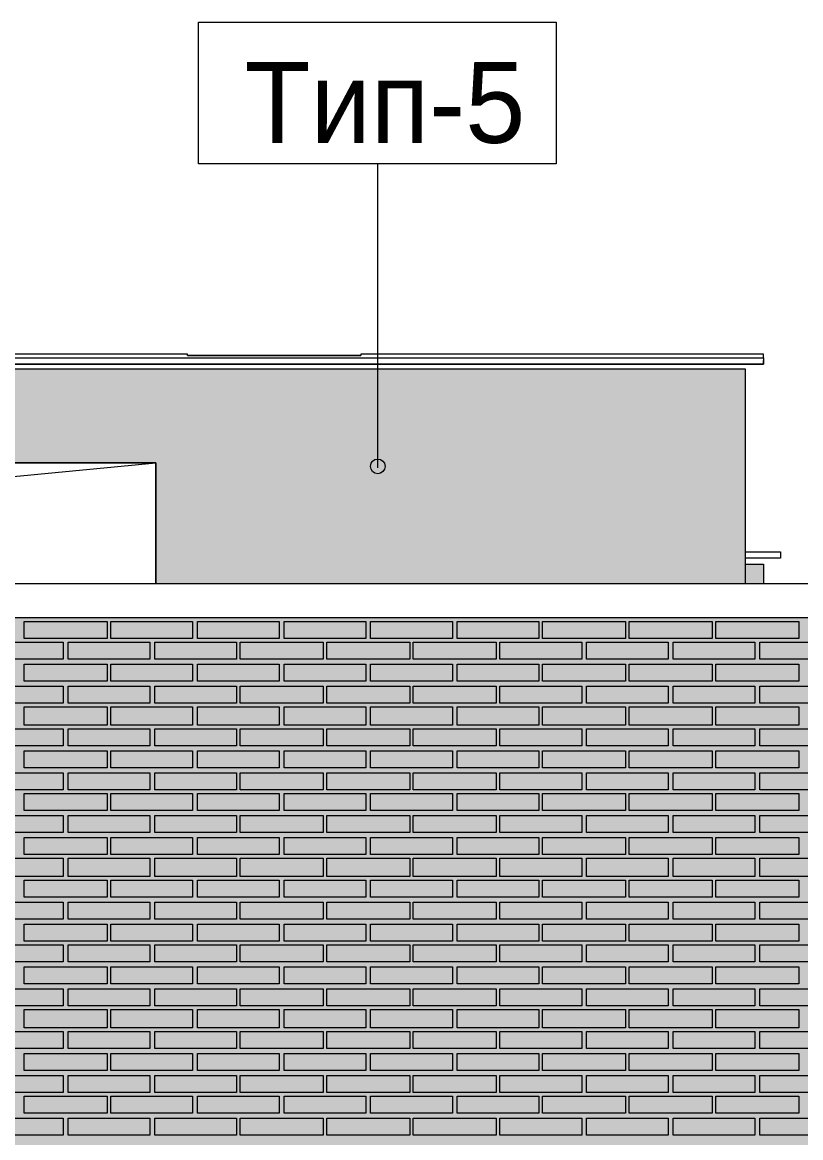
# Model space of a CAD drawing. Header units: millimetres. Extents: x -28928 to 100580, y -22867 to 36490.
# Drawn here: x 47017 to 49716, y 28287 to 32154 of the extents above; entities that cross this region are included whole.
import ezdxf

# ---------------------------------------------------------------- set-up
doc = ezdxf.new("R2010")
doc.units = ezdxf.units.MM
doc.layers.add('PDF _Геометрия', color=7, linetype='Continuous', true_color=0x8f8e8d)
doc.layers.add('PDF _Сплошная заливка', color=7, linetype='Continuous', true_color=0xffffff)
doc.layers.add('PDF _Текст', color=7, linetype='Continuous')

msp = doc.modelspace()

# ---------------------------------------------------------------- hatches: boundary and pattern name
at = {"layer": 'PDF _Сплошная заливка', "true_color": 0x383e42, "transparency": 33554559}
msp.add_hatch(color=250, dxfattribs=at).paths.add_polyline_path([(47479.90159227005, 30626.4283111306), (47479.90159227005, 30207.58215728443), (49421.79083996236, 30207.58215728443), (49421.79083996236, 30952.19754189982), (45817.20928457772, 30952.19754189982), (45817.20928457772, 30207.58215728443), (46172.59389996233, 30207.58215728443), (46172.59389996233, 30626.4283111306)])
at = {"layer": 'PDF _Сплошная заливка', "true_color": 0xdcd6cf, "transparency": 33554559}
msp.add_hatch(color=254, dxfattribs=at).paths.add_polyline_path([(19133.74774611586, 30089.12061882288), (19133.74774611586, 16343.3513880535), (52641.44005380855, 16343.3513880535), (52641.44005380855, 30089.12061882288)])

# ---------------------------------------------------------------- linework, layer by layer
at = {"layer": 'PDF _Геометрия', "color": 7, "lineweight": 9}
for points in [[(47627.97851534696, 32153.7360034383), (48867.59389996236, 32153.7360034383), (48867.59389996236, 31662.96677266906), (47627.97851534696, 31662.96677266906)], [(45757.97851534694, 30990.27446497674), (49586.82466919314, 30990.27446497674), (49586.82466919314, 31002.96677266904), (48190.67082303928, 31002.96677266904), (48190.67082303928, 30998.73600343828), (47589.90159227003, 30998.73600343828), (47589.90159227003, 31002.96677266904), (45757.97851534694, 31002.96677266904)], [(47479.90159227005, 30626.4283111306), (46172.59389996233, 30626.4283111306), (46172.59389996233, 30207.58215728443), (46172.59389996233, 30626.4283111306), (47479.90159227005, 30626.4283111306), (47479.90159227005, 30207.58215728443)]]:
    msp.add_lwpolyline(points, close=True, dxfattribs=at)
for points in [[(48249.90159227003, 30609.5052342075), (48249.90159227003, 31662.96677266906)], [(49586.82466919314, 30990.27446497674), (49586.82466919314, 30969.1206188229), (45757.97851534694, 30969.1206188229), (45757.97851534694, 30981.81292651521)], [(45757.97851534694, 30990.27446497674), (45757.97851534694, 30969.1206188229), (49586.82466919314, 30969.1206188229), (49586.82466919314, 30981.81292651521)], [(47589.90159227003, 30998.73600343828), (48190.67082303928, 30998.73600343828)], [(45817.20928457772, 30207.58215728443), (45817.20928457772, 30952.19754189982), (49421.82466919314, 30952.19754189982), (49523.36313073161, 30952.19754189982), (49523.36313073161, 30207.58215728443)], [(46223.36313073157, 30207.58215728443), (46286.82466919311, 30512.19754189982), (47479.90159227005, 30626.4283111306)], [(49523.36313073161, 30317.58215728443), (49646.05543842391, 30317.58215728443), (49646.05543842391, 30296.42831113059), (49523.36313073161, 30296.42831113059)], [(49523.36313073161, 30275.27446497674), (49586.82466919314, 30275.27446497674), (49586.82466919314, 30207.58215728443)], [(82320.28620765505, 30089.12061882288), (82320.28620765505, 30207.58215728443), (82320.28620765505, 30089.12061882288), (-21934.32917696152, 30089.12061882288), (-21934.32917696152, 30207.58215728443), (82320.28620765505, 30207.58215728443)]]:
    msp.add_lwpolyline(points, dxfattribs=at)
at = {"layer": 'PDF _Геометрия', "lineweight": 9}
for points in [[(47310.67082303925, 30076.42831113057), (47310.67082303925, 30017.19754189982), (47022.97851534696, 30017.19754189982), (47022.97851534696, 30076.42831113057)], [(47606.82466919313, 30076.42831113057), (47606.82466919313, 30017.19754189982), (47323.36313073157, 30017.19754189982), (47323.36313073157, 30076.42831113057)], [(47907.20928457772, 30076.42831113057), (47907.20928457772, 30017.19754189982), (47623.74774611619, 30017.19754189982), (47623.74774611619, 30076.42831113057)], [(48207.59389996235, 30076.42831113057), (48207.59389996235, 30017.19754189982), (47924.13236150082, 30017.19754189982), (47924.13236150082, 30076.42831113057)], [(48507.97851534697, 30076.42831113057), (48507.97851534697, 30017.19754189982), (48224.51697688542, 30017.19754189982), (48224.51697688542, 30076.42831113057)], [(48808.36313073158, 30076.42831113057), (48808.36313073158, 30017.19754189982), (48524.90159227005, 30017.19754189982), (48524.90159227005, 30076.42831113057)], [(49108.74774611621, 30076.42831113057), (49108.74774611621, 30017.19754189982), (48821.05543842389, 30017.19754189982), (48821.05543842389, 30076.42831113057)], [(49409.13236150083, 30076.42831113057), (49409.13236150083, 30017.19754189982), (49121.44005380852, 30017.19754189982), (49121.44005380852, 30076.42831113057)], [(49709.51697688544, 30076.42831113057), (49709.51697688544, 30017.19754189982), (49421.82466919314, 30017.19754189982), (49421.82466919314, 30076.42831113057)], [(47158.36313073157, 29945.27446497673), (47018.74774611618, 29945.27446497673), (46874.90159227003, 29945.27446497673), (46874.90159227003, 30004.50523420751), (47018.74774611618, 30004.50523420751), (47158.36313073157, 30004.50523420751)], [(47458.74774611619, 29945.27446497673), (47314.90159227003, 29945.27446497673), (47175.28620765466, 29945.27446497673), (47175.28620765466, 30004.50523420751), (47314.90159227003, 30004.50523420751), (47458.74774611619, 30004.50523420751)], [(47759.13236150082, 29945.27446497673), (47615.28620765464, 29945.27446497673), (47475.67082303927, 29945.27446497673), (47475.67082303927, 30004.50523420751), (47615.28620765464, 30004.50523420751), (47759.13236150082, 30004.50523420751)], [(48059.51697688542, 29945.27446497673), (47915.67082303927, 29945.27446497673), (47771.82466919313, 29945.27446497673), (47771.82466919313, 30004.50523420751), (47915.67082303927, 30004.50523420751), (48059.51697688542, 30004.50523420751)], [(48359.90159227005, 29945.27446497673), (48216.05543842389, 29945.27446497673), (48072.20928457774, 29945.27446497673), (48072.20928457774, 30004.50523420751), (48216.05543842389, 30004.50523420751), (48359.90159227005, 30004.50523420751)], [(48660.28620765467, 29945.27446497673), (48516.4400538085, 29945.27446497673), (48372.59389996236, 29945.27446497673), (48372.59389996236, 30004.50523420751), (48516.4400538085, 30004.50523420751), (48660.28620765467, 30004.50523420751)], [(48956.44005380852, 29945.27446497673), (48816.82466919313, 29945.27446497673), (48672.97851534699, 29945.27446497673), (48672.97851534699, 30004.50523420751), (48816.82466919313, 30004.50523420751), (48956.44005380852, 30004.50523420751)], [(49256.82466919314, 29945.27446497673), (49117.20928457775, 29945.27446497673), (48973.36313073158, 29945.27446497673), (48973.36313073158, 30004.50523420751), (49117.20928457775, 30004.50523420751), (49256.82466919314, 30004.50523420751)], [(49557.20928457775, 29945.27446497673), (49413.3631307316, 29945.27446497673), (49273.74774611621, 29945.27446497673), (49273.74774611621, 30004.50523420751), (49413.3631307316, 30004.50523420751), (49557.20928457775, 30004.50523420751)], [(49857.59389996238, 29945.27446497673), (49713.74774611622, 29945.27446497673), (49574.13236150083, 29945.27446497673), (49574.13236150083, 30004.50523420751), (49713.74774611622, 30004.50523420751), (49857.59389996238, 30004.50523420751)], [(47310.67082303925, 29928.35138805366), (47310.67082303925, 29869.12061882289), (47022.97851534696, 29869.12061882289), (47022.97851534696, 29928.35138805366)], [(47606.82466919313, 29928.35138805366), (47606.82466919313, 29869.12061882289), (47323.36313073157, 29869.12061882289), (47323.36313073157, 29928.35138805366)], [(47907.20928457772, 29928.35138805366), (47907.20928457772, 29869.12061882289), (47623.74774611619, 29869.12061882289), (47623.74774611619, 29928.35138805366)], [(48207.59389996235, 29928.35138805366), (48207.59389996235, 29869.12061882289), (47924.13236150082, 29869.12061882289), (47924.13236150082, 29928.35138805366)], [(48507.97851534697, 29928.35138805366), (48507.97851534697, 29869.12061882289), (48224.51697688542, 29869.12061882289), (48224.51697688542, 29928.35138805366)], [(48808.36313073158, 29928.35138805366), (48808.36313073158, 29869.12061882289), (48524.90159227005, 29869.12061882289), (48524.90159227005, 29928.35138805366)], [(49108.74774611621, 29928.35138805366), (49108.74774611621, 29869.12061882289), (48821.05543842389, 29869.12061882289), (48821.05543842389, 29928.35138805366)], [(49409.13236150083, 29928.35138805366), (49409.13236150083, 29869.12061882289), (49121.44005380852, 29869.12061882289), (49121.44005380852, 29928.35138805366)], [(49709.51697688544, 29928.35138805366), (49709.51697688544, 29869.12061882289), (49421.82466919314, 29869.12061882289), (49421.82466919314, 29928.35138805366)], [(47158.36313073157, 29792.96677266903), (47018.74774611618, 29792.96677266903), (46874.90159227003, 29792.96677266903), (46874.90159227003, 29852.19754189982), (47018.74774611618, 29852.19754189982), (47158.36313073157, 29852.19754189982)], [(47458.74774611619, 29792.96677266903), (47314.90159227003, 29792.96677266903), (47175.28620765466, 29792.96677266903), (47175.28620765466, 29852.19754189982), (47314.90159227003, 29852.19754189982), (47458.74774611619, 29852.19754189982)], [(47759.13236150082, 29792.96677266903), (47615.28620765464, 29792.96677266903), (47475.67082303927, 29792.96677266903), (47475.67082303927, 29852.19754189982), (47615.28620765464, 29852.19754189982), (47759.13236150082, 29852.19754189982)], [(48059.51697688542, 29792.96677266903), (47915.67082303927, 29792.96677266903), (47771.82466919313, 29792.96677266903), (47771.82466919313, 29852.19754189982), (47915.67082303927, 29852.19754189982), (48059.51697688542, 29852.19754189982)], [(48359.90159227005, 29792.96677266903), (48216.05543842389, 29792.96677266903), (48072.20928457774, 29792.96677266903), (48072.20928457774, 29852.19754189982), (48216.05543842389, 29852.19754189982), (48359.90159227005, 29852.19754189982)], [(48660.28620765467, 29792.96677266903), (48516.4400538085, 29792.96677266903), (48372.59389996236, 29792.96677266903), (48372.59389996236, 29852.19754189982), (48516.4400538085, 29852.19754189982), (48660.28620765467, 29852.19754189982)], [(48956.44005380852, 29792.96677266903), (48816.82466919313, 29792.96677266903), (48672.97851534699, 29792.96677266903), (48672.97851534699, 29852.19754189982), (48816.82466919313, 29852.19754189982), (48956.44005380852, 29852.19754189982)], [(49256.82466919314, 29792.96677266903), (49117.20928457775, 29792.96677266903), (48973.36313073158, 29792.96677266903), (48973.36313073158, 29852.19754189982), (49117.20928457775, 29852.19754189982), (49256.82466919314, 29852.19754189982)], [(49557.20928457775, 29792.96677266903), (49413.3631307316, 29792.96677266903), (49273.74774611621, 29792.96677266903), (49273.74774611621, 29852.19754189982), (49413.3631307316, 29852.19754189982), (49557.20928457775, 29852.19754189982)], [(49857.59389996238, 29792.96677266903), (49713.74774611622, 29792.96677266903), (49574.13236150083, 29792.96677266903), (49574.13236150083, 29852.19754189982), (49713.74774611622, 29852.19754189982), (49857.59389996238, 29852.19754189982)], [(47310.67082303925, 29780.27446497673), (47310.67082303925, 29716.81292651519), (47022.97851534696, 29716.81292651519), (47022.97851534696, 29780.27446497673)], [(47606.82466919313, 29780.27446497673), (47606.82466919313, 29716.81292651519), (47323.36313073157, 29716.81292651519), (47323.36313073157, 29780.27446497673)], [(47907.20928457772, 29780.27446497673), (47907.20928457772, 29716.81292651519), (47623.74774611619, 29716.81292651519), (47623.74774611619, 29780.27446497673)], [(48207.59389996235, 29780.27446497673), (48207.59389996235, 29716.81292651519), (47924.13236150082, 29716.81292651519), (47924.13236150082, 29780.27446497673)], [(48507.97851534697, 29780.27446497673), (48507.97851534697, 29716.81292651519), (48224.51697688542, 29716.81292651519), (48224.51697688542, 29780.27446497673)], [(48808.36313073158, 29780.27446497673), (48808.36313073158, 29716.81292651519), (48524.90159227005, 29716.81292651519), (48524.90159227005, 29780.27446497673)], [(49108.74774611621, 29780.27446497673), (49108.74774611621, 29716.81292651519), (48821.05543842389, 29716.81292651519), (48821.05543842389, 29780.27446497673)], [(49409.13236150083, 29780.27446497673), (49409.13236150083, 29716.81292651519), (49121.44005380852, 29716.81292651519), (49121.44005380852, 29780.27446497673)], [(49709.51697688544, 29780.27446497673), (49709.51697688544, 29716.81292651519), (49421.82466919314, 29716.81292651519), (49421.82466919314, 29780.27446497673)], [(47158.36313073157, 29644.88984959211), (47018.74774611618, 29644.88984959211), (46874.90159227003, 29644.88984959211), (46874.90159227003, 29704.12061882289), (47018.74774611618, 29704.12061882289), (47158.36313073157, 29704.12061882289)], [(47458.74774611619, 29644.88984959211), (47314.90159227003, 29644.88984959211), (47175.28620765466, 29644.88984959211), (47175.28620765466, 29704.12061882289), (47314.90159227003, 29704.12061882289), (47458.74774611619, 29704.12061882289)], [(47759.13236150082, 29644.88984959211), (47615.28620765464, 29644.88984959211), (47475.67082303927, 29644.88984959211), (47475.67082303927, 29704.12061882289), (47615.28620765464, 29704.12061882289), (47759.13236150082, 29704.12061882289)], [(48059.51697688542, 29644.88984959211), (47915.67082303927, 29644.88984959211), (47771.82466919313, 29644.88984959211), (47771.82466919313, 29704.12061882289), (47915.67082303927, 29704.12061882289), (48059.51697688542, 29704.12061882289)], [(48359.90159227005, 29644.88984959211), (48216.05543842389, 29644.88984959211), (48072.20928457774, 29644.88984959211), (48072.20928457774, 29704.12061882289), (48216.05543842389, 29704.12061882289), (48359.90159227005, 29704.12061882289)], [(48660.28620765467, 29644.88984959211), (48516.4400538085, 29644.88984959211), (48372.59389996236, 29644.88984959211), (48372.59389996236, 29704.12061882289), (48516.4400538085, 29704.12061882289), (48660.28620765467, 29704.12061882289)], [(48956.44005380852, 29644.88984959211), (48816.82466919313, 29644.88984959211), (48672.97851534699, 29644.88984959211), (48672.97851534699, 29704.12061882289), (48816.82466919313, 29704.12061882289), (48956.44005380852, 29704.12061882289)], [(49256.82466919314, 29644.88984959211), (49117.20928457775, 29644.88984959211), (48973.36313073158, 29644.88984959211), (48973.36313073158, 29704.12061882289), (49117.20928457775, 29704.12061882289), (49256.82466919314, 29704.12061882289)], [(49557.20928457775, 29644.88984959211), (49413.3631307316, 29644.88984959211), (49273.74774611621, 29644.88984959211), (49273.74774611621, 29704.12061882289), (49413.3631307316, 29704.12061882289), (49557.20928457775, 29704.12061882289)], [(49857.59389996238, 29644.88984959211), (49713.74774611622, 29644.88984959211), (49574.13236150083, 29644.88984959211), (49574.13236150083, 29704.12061882289), (49713.74774611622, 29704.12061882289), (49857.59389996238, 29704.12061882289)], [(47310.67082303925, 29627.96677266903), (47310.67082303925, 29568.73600343826), (47022.97851534696, 29568.73600343826), (47022.97851534696, 29627.96677266903)], [(47606.82466919313, 29627.96677266903), (47606.82466919313, 29568.73600343826), (47323.36313073157, 29568.73600343826), (47323.36313073157, 29627.96677266903)], [(47907.20928457772, 29627.96677266903), (47907.20928457772, 29568.73600343826), (47623.74774611619, 29568.73600343826), (47623.74774611619, 29627.96677266903)], [(48207.59389996235, 29627.96677266903), (48207.59389996235, 29568.73600343826), (47924.13236150082, 29568.73600343826), (47924.13236150082, 29627.96677266903)], [(48507.97851534697, 29627.96677266903), (48507.97851534697, 29568.73600343826), (48224.51697688542, 29568.73600343826), (48224.51697688542, 29627.96677266903)], [(48808.36313073158, 29627.96677266903), (48808.36313073158, 29568.73600343826), (48524.90159227005, 29568.73600343826), (48524.90159227005, 29627.96677266903)], [(49108.74774611621, 29627.96677266903), (49108.74774611621, 29568.73600343826), (48821.05543842389, 29568.73600343826), (48821.05543842389, 29627.96677266903)], [(49409.13236150083, 29627.96677266903), (49409.13236150083, 29568.73600343826), (49121.44005380852, 29568.73600343826), (49121.44005380852, 29627.96677266903)], [(49709.51697688544, 29627.96677266903), (49709.51697688544, 29568.73600343826), (49421.82466919314, 29568.73600343826), (49421.82466919314, 29627.96677266903)], [(47158.36313073157, 29492.58215728441), (47018.74774611618, 29492.58215728441), (46874.90159227003, 29492.58215728441), (46874.90159227003, 29551.81292651519), (47018.74774611618, 29551.81292651519), (47158.36313073157, 29551.81292651519)], [(47458.74774611619, 29492.58215728441), (47314.90159227003, 29492.58215728441), (47175.28620765466, 29492.58215728441), (47175.28620765466, 29551.81292651519), (47314.90159227003, 29551.81292651519), (47458.74774611619, 29551.81292651519)], [(47759.13236150082, 29492.58215728441), (47615.28620765464, 29492.58215728441), (47475.67082303927, 29492.58215728441), (47475.67082303927, 29551.81292651519), (47615.28620765464, 29551.81292651519), (47759.13236150082, 29551.81292651519)], [(48059.51697688542, 29492.58215728441), (47915.67082303927, 29492.58215728441), (47771.82466919313, 29492.58215728441), (47771.82466919313, 29551.81292651519), (47915.67082303927, 29551.81292651519), (48059.51697688542, 29551.81292651519)], [(48359.90159227005, 29492.58215728441), (48216.05543842389, 29492.58215728441), (48072.20928457774, 29492.58215728441), (48072.20928457774, 29551.81292651519), (48216.05543842389, 29551.81292651519), (48359.90159227005, 29551.81292651519)], [(48660.28620765467, 29492.58215728441), (48516.4400538085, 29492.58215728441), (48372.59389996236, 29492.58215728441), (48372.59389996236, 29551.81292651519), (48516.4400538085, 29551.81292651519), (48660.28620765467, 29551.81292651519)], [(48956.44005380852, 29492.58215728441), (48816.82466919313, 29492.58215728441), (48672.97851534699, 29492.58215728441), (48672.97851534699, 29551.81292651519), (48816.82466919313, 29551.81292651519), (48956.44005380852, 29551.81292651519)], [(49256.82466919314, 29492.58215728441), (49117.20928457775, 29492.58215728441), (48973.36313073158, 29492.58215728441), (48973.36313073158, 29551.81292651519), (49117.20928457775, 29551.81292651519), (49256.82466919314, 29551.81292651519)], [(49557.20928457775, 29492.58215728441), (49413.3631307316, 29492.58215728441), (49273.74774611621, 29492.58215728441), (49273.74774611621, 29551.81292651519), (49413.3631307316, 29551.81292651519), (49557.20928457775, 29551.81292651519)], [(49857.59389996238, 29492.58215728441), (49713.74774611622, 29492.58215728441), (49574.13236150083, 29492.58215728441), (49574.13236150083, 29551.81292651519), (49713.74774611622, 29551.81292651519), (49857.59389996238, 29551.81292651519)], [(47310.67082303925, 29479.88984959211), (47310.67082303925, 29420.65908036135), (47022.97851534696, 29420.65908036135), (47022.97851534696, 29479.88984959211)], [(47606.82466919313, 29479.88984959211), (47606.82466919313, 29420.65908036135), (47323.36313073157, 29420.65908036135), (47323.36313073157, 29479.88984959211)], [(47907.20928457772, 29479.88984959211), (47907.20928457772, 29420.65908036135), (47623.74774611619, 29420.65908036135), (47623.74774611619, 29479.88984959211)], [(48207.59389996235, 29479.88984959211), (48207.59389996235, 29420.65908036135), (47924.13236150082, 29420.65908036135), (47924.13236150082, 29479.88984959211)], [(48507.97851534697, 29479.88984959211), (48507.97851534697, 29420.65908036135), (48224.51697688542, 29420.65908036135), (48224.51697688542, 29479.88984959211)], [(48808.36313073158, 29479.88984959211), (48808.36313073158, 29420.65908036135), (48524.90159227005, 29420.65908036135), (48524.90159227005, 29479.88984959211)], [(49108.74774611621, 29479.88984959211), (49108.74774611621, 29420.65908036135), (48821.05543842389, 29420.65908036135), (48821.05543842389, 29479.88984959211)], [(49409.13236150083, 29479.88984959211), (49409.13236150083, 29420.65908036135), (49121.44005380852, 29420.65908036135), (49121.44005380852, 29479.88984959211)], [(49709.51697688544, 29479.88984959211), (49709.51697688544, 29420.65908036135), (49421.82466919314, 29420.65908036135), (49421.82466919314, 29479.88984959211)], [(47158.36313073157, 29344.5052342075), (47018.74774611618, 29344.5052342075), (46874.90159227003, 29344.5052342075), (46874.90159227003, 29403.73600343826), (47018.74774611618, 29403.73600343826), (47158.36313073157, 29403.73600343826)], [(47458.74774611619, 29344.5052342075), (47314.90159227003, 29344.5052342075), (47175.28620765466, 29344.5052342075), (47175.28620765466, 29403.73600343826), (47314.90159227003, 29403.73600343826), (47458.74774611619, 29403.73600343826)], [(47759.13236150082, 29344.5052342075), (47615.28620765464, 29344.5052342075), (47475.67082303927, 29344.5052342075), (47475.67082303927, 29403.73600343826), (47615.28620765464, 29403.73600343826), (47759.13236150082, 29403.73600343826)], [(48059.51697688542, 29344.5052342075), (47915.67082303927, 29344.5052342075), (47771.82466919313, 29344.5052342075), (47771.82466919313, 29403.73600343826), (47915.67082303927, 29403.73600343826), (48059.51697688542, 29403.73600343826)], [(48359.90159227005, 29344.5052342075), (48216.05543842389, 29344.5052342075), (48072.20928457774, 29344.5052342075), (48072.20928457774, 29403.73600343826), (48216.05543842389, 29403.73600343826), (48359.90159227005, 29403.73600343826)], [(48660.28620765467, 29344.5052342075), (48516.4400538085, 29344.5052342075), (48372.59389996236, 29344.5052342075), (48372.59389996236, 29403.73600343826), (48516.4400538085, 29403.73600343826), (48660.28620765467, 29403.73600343826)], [(48956.44005380852, 29344.5052342075), (48816.82466919313, 29344.5052342075), (48672.97851534699, 29344.5052342075), (48672.97851534699, 29403.73600343826), (48816.82466919313, 29403.73600343826), (48956.44005380852, 29403.73600343826)], [(49256.82466919314, 29344.5052342075), (49117.20928457775, 29344.5052342075), (48973.36313073158, 29344.5052342075), (48973.36313073158, 29403.73600343826), (49117.20928457775, 29403.73600343826), (49256.82466919314, 29403.73600343826)], [(49557.20928457775, 29344.5052342075), (49413.3631307316, 29344.5052342075), (49273.74774611621, 29344.5052342075), (49273.74774611621, 29403.73600343826), (49413.3631307316, 29403.73600343826), (49557.20928457775, 29403.73600343826)], [(49857.59389996238, 29344.5052342075), (49713.74774611622, 29344.5052342075), (49574.13236150083, 29344.5052342075), (49574.13236150083, 29403.73600343826), (49713.74774611622, 29403.73600343826), (49857.59389996238, 29403.73600343826)], [(47310.67082303925, 29327.58215728441), (47310.67082303925, 29268.35138805365), (47022.97851534696, 29268.35138805365), (47022.97851534696, 29327.58215728441)], [(47606.82466919313, 29327.58215728441), (47606.82466919313, 29268.35138805365), (47323.36313073157, 29268.35138805365), (47323.36313073157, 29327.58215728441)], [(47907.20928457772, 29327.58215728441), (47907.20928457772, 29268.35138805365), (47623.74774611619, 29268.35138805365), (47623.74774611619, 29327.58215728441)], [(48207.59389996235, 29327.58215728441), (48207.59389996235, 29268.35138805365), (47924.13236150082, 29268.35138805365), (47924.13236150082, 29327.58215728441)], [(48507.97851534697, 29327.58215728441), (48507.97851534697, 29268.35138805365), (48224.51697688542, 29268.35138805365), (48224.51697688542, 29327.58215728441)], [(48808.36313073158, 29327.58215728441), (48808.36313073158, 29268.35138805365), (48524.90159227005, 29268.35138805365), (48524.90159227005, 29327.58215728441)], [(49108.74774611621, 29327.58215728441), (49108.74774611621, 29268.35138805365), (48821.05543842389, 29268.35138805365), (48821.05543842389, 29327.58215728441)], [(49409.13236150083, 29327.58215728441), (49409.13236150083, 29268.35138805365), (49121.44005380852, 29268.35138805365), (49121.44005380852, 29327.58215728441)], [(49709.51697688544, 29327.58215728441), (49709.51697688544, 29268.35138805365), (49421.82466919314, 29268.35138805365), (49421.82466919314, 29327.58215728441)], [(47158.36313073157, 29192.19754189981), (47018.74774611618, 29192.19754189981), (46874.90159227003, 29192.19754189981), (46874.90159227003, 29255.65908036135), (47018.74774611618, 29255.65908036135), (47158.36313073157, 29255.65908036135)], [(47458.74774611619, 29192.19754189981), (47314.90159227003, 29192.19754189981), (47175.28620765466, 29192.19754189981), (47175.28620765466, 29255.65908036135), (47314.90159227003, 29255.65908036135), (47458.74774611619, 29255.65908036135)], [(47759.13236150082, 29192.19754189981), (47615.28620765464, 29192.19754189981), (47475.67082303927, 29192.19754189981), (47475.67082303927, 29255.65908036135), (47615.28620765464, 29255.65908036135), (47759.13236150082, 29255.65908036135)], [(48059.51697688542, 29192.19754189981), (47915.67082303927, 29192.19754189981), (47771.82466919313, 29192.19754189981), (47771.82466919313, 29255.65908036135), (47915.67082303927, 29255.65908036135), (48059.51697688542, 29255.65908036135)], [(48359.90159227005, 29192.19754189981), (48216.05543842389, 29192.19754189981), (48072.20928457774, 29192.19754189981), (48072.20928457774, 29255.65908036135), (48216.05543842389, 29255.65908036135), (48359.90159227005, 29255.65908036135)], [(48660.28620765467, 29192.19754189981), (48516.4400538085, 29192.19754189981), (48372.59389996236, 29192.19754189981), (48372.59389996236, 29255.65908036135), (48516.4400538085, 29255.65908036135), (48660.28620765467, 29255.65908036135)], [(48956.44005380852, 29192.19754189981), (48816.82466919313, 29192.19754189981), (48672.97851534699, 29192.19754189981), (48672.97851534699, 29255.65908036135), (48816.82466919313, 29255.65908036135), (48956.44005380852, 29255.65908036135)], [(49256.82466919314, 29192.19754189981), (49117.20928457775, 29192.19754189981), (48973.36313073158, 29192.19754189981), (48973.36313073158, 29255.65908036135), (49117.20928457775, 29255.65908036135), (49256.82466919314, 29255.65908036135)], [(49557.20928457775, 29192.19754189981), (49413.3631307316, 29192.19754189981), (49273.74774611621, 29192.19754189981), (49273.74774611621, 29255.65908036135), (49413.3631307316, 29255.65908036135), (49557.20928457775, 29255.65908036135)], [(49857.59389996238, 29192.19754189981), (49713.74774611622, 29192.19754189981), (49574.13236150083, 29192.19754189981), (49574.13236150083, 29255.65908036135), (49713.74774611622, 29255.65908036135), (49857.59389996238, 29255.65908036135)], [(47310.67082303925, 29179.5052342075), (47310.67082303925, 29120.27446497672), (47022.97851534696, 29120.27446497672), (47022.97851534696, 29179.5052342075)], [(47606.82466919313, 29179.5052342075), (47606.82466919313, 29120.27446497672), (47323.36313073157, 29120.27446497672), (47323.36313073157, 29179.5052342075)], [(47907.20928457772, 29179.5052342075), (47907.20928457772, 29120.27446497672), (47623.74774611619, 29120.27446497672), (47623.74774611619, 29179.5052342075)], [(48207.59389996235, 29179.5052342075), (48207.59389996235, 29120.27446497672), (47924.13236150082, 29120.27446497672), (47924.13236150082, 29179.5052342075)], [(48507.97851534697, 29179.5052342075), (48507.97851534697, 29120.27446497672), (48224.51697688542, 29120.27446497672), (48224.51697688542, 29179.5052342075)], [(48808.36313073158, 29179.5052342075), (48808.36313073158, 29120.27446497672), (48524.90159227005, 29120.27446497672), (48524.90159227005, 29179.5052342075)], [(49108.74774611621, 29179.5052342075), (49108.74774611621, 29120.27446497672), (48821.05543842389, 29120.27446497672), (48821.05543842389, 29179.5052342075)], [(49409.13236150083, 29179.5052342075), (49409.13236150083, 29120.27446497672), (49121.44005380852, 29120.27446497672), (49121.44005380852, 29179.5052342075)], [(49709.51697688544, 29179.5052342075), (49709.51697688544, 29120.27446497672), (49421.82466919314, 29120.27446497672), (49421.82466919314, 29179.5052342075)], [(47158.36313073157, 29044.12061882288), (47018.74774611618, 29044.12061882288), (46874.90159227003, 29044.12061882288), (46874.90159227003, 29103.35138805365), (47018.74774611618, 29103.35138805365), (47158.36313073157, 29103.35138805365)], [(47458.74774611619, 29044.12061882288), (47314.90159227003, 29044.12061882288), (47175.28620765466, 29044.12061882288), (47175.28620765466, 29103.35138805365), (47314.90159227003, 29103.35138805365), (47458.74774611619, 29103.35138805365)], [(47759.13236150082, 29044.12061882288), (47615.28620765464, 29044.12061882288), (47475.67082303927, 29044.12061882288), (47475.67082303927, 29103.35138805365), (47615.28620765464, 29103.35138805365), (47759.13236150082, 29103.35138805365)], [(48059.51697688542, 29044.12061882288), (47915.67082303927, 29044.12061882288), (47771.82466919313, 29044.12061882288), (47771.82466919313, 29103.35138805365), (47915.67082303927, 29103.35138805365), (48059.51697688542, 29103.35138805365)], [(48359.90159227005, 29044.12061882288), (48216.05543842389, 29044.12061882288), (48072.20928457774, 29044.12061882288), (48072.20928457774, 29103.35138805365), (48216.05543842389, 29103.35138805365), (48359.90159227005, 29103.35138805365)], [(48660.28620765467, 29044.12061882288), (48516.4400538085, 29044.12061882288), (48372.59389996236, 29044.12061882288), (48372.59389996236, 29103.35138805365), (48516.4400538085, 29103.35138805365), (48660.28620765467, 29103.35138805365)], [(48956.44005380852, 29044.12061882288), (48816.82466919313, 29044.12061882288), (48672.97851534699, 29044.12061882288), (48672.97851534699, 29103.35138805365), (48816.82466919313, 29103.35138805365), (48956.44005380852, 29103.35138805365)], [(49256.82466919314, 29044.12061882288), (49117.20928457775, 29044.12061882288), (48973.36313073158, 29044.12061882288), (48973.36313073158, 29103.35138805365), (49117.20928457775, 29103.35138805365), (49256.82466919314, 29103.35138805365)], [(49557.20928457775, 29044.12061882288), (49413.3631307316, 29044.12061882288), (49273.74774611621, 29044.12061882288), (49273.74774611621, 29103.35138805365), (49413.3631307316, 29103.35138805365), (49557.20928457775, 29103.35138805365)], [(49857.59389996238, 29044.12061882288), (49713.74774611622, 29044.12061882288), (49574.13236150083, 29044.12061882288), (49574.13236150083, 29103.35138805365), (49713.74774611622, 29103.35138805365), (49857.59389996238, 29103.35138805365)], [(47310.67082303925, 29027.19754189981), (47310.67082303925, 28967.96677266903), (47022.97851534696, 28967.96677266903), (47022.97851534696, 29027.19754189981)], [(47606.82466919313, 29027.19754189981), (47606.82466919313, 28967.96677266903), (47323.36313073157, 28967.96677266903), (47323.36313073157, 29027.19754189981)], [(47907.20928457772, 29027.19754189981), (47907.20928457772, 28967.96677266903), (47623.74774611619, 28967.96677266903), (47623.74774611619, 29027.19754189981)], [(48207.59389996235, 29027.19754189981), (48207.59389996235, 28967.96677266903), (47924.13236150082, 28967.96677266903), (47924.13236150082, 29027.19754189981)], [(48507.97851534697, 29027.19754189981), (48507.97851534697, 28967.96677266903), (48224.51697688542, 28967.96677266903), (48224.51697688542, 29027.19754189981)], [(48808.36313073158, 29027.19754189981), (48808.36313073158, 28967.96677266903), (48524.90159227005, 28967.96677266903), (48524.90159227005, 29027.19754189981)], [(49108.74774611621, 29027.19754189981), (49108.74774611621, 28967.96677266903), (48821.05543842389, 28967.96677266903), (48821.05543842389, 29027.19754189981)], [(49409.13236150083, 29027.19754189981), (49409.13236150083, 28967.96677266903), (49121.44005380852, 28967.96677266903), (49121.44005380852, 29027.19754189981)], [(49709.51697688544, 29027.19754189981), (49709.51697688544, 28967.96677266903), (49421.82466919314, 28967.96677266903), (49421.82466919314, 29027.19754189981)], [(47158.36313073157, 28896.04369574594), (47018.74774611618, 28896.04369574594), (46874.90159227003, 28896.04369574594), (46874.90159227003, 28955.27446497672), (47018.74774611618, 28955.27446497672), (47158.36313073157, 28955.27446497672)], [(47458.74774611619, 28896.04369574594), (47314.90159227003, 28896.04369574594), (47175.28620765466, 28896.04369574594), (47175.28620765466, 28955.27446497672), (47314.90159227003, 28955.27446497672), (47458.74774611619, 28955.27446497672)], [(47759.13236150082, 28896.04369574594), (47615.28620765464, 28896.04369574594), (47475.67082303927, 28896.04369574594), (47475.67082303927, 28955.27446497672), (47615.28620765464, 28955.27446497672), (47759.13236150082, 28955.27446497672)], [(48059.51697688542, 28896.04369574594), (47915.67082303927, 28896.04369574594), (47771.82466919313, 28896.04369574594), (47771.82466919313, 28955.27446497672), (47915.67082303927, 28955.27446497672), (48059.51697688542, 28955.27446497672)], [(48359.90159227005, 28896.04369574594), (48216.05543842389, 28896.04369574594), (48072.20928457774, 28896.04369574594), (48072.20928457774, 28955.27446497672), (48216.05543842389, 28955.27446497672), (48359.90159227005, 28955.27446497672)], [(48660.28620765467, 28896.04369574594), (48516.4400538085, 28896.04369574594), (48372.59389996236, 28896.04369574594), (48372.59389996236, 28955.27446497672), (48516.4400538085, 28955.27446497672), (48660.28620765467, 28955.27446497672)], [(48956.44005380852, 28896.04369574594), (48816.82466919313, 28896.04369574594), (48672.97851534699, 28896.04369574594), (48672.97851534699, 28955.27446497672), (48816.82466919313, 28955.27446497672), (48956.44005380852, 28955.27446497672)], [(49256.82466919314, 28896.04369574594), (49117.20928457775, 28896.04369574594), (48973.36313073158, 28896.04369574594), (48973.36313073158, 28955.27446497672), (49117.20928457775, 28955.27446497672), (49256.82466919314, 28955.27446497672)], [(49557.20928457775, 28896.04369574594), (49413.3631307316, 28896.04369574594), (49273.74774611621, 28896.04369574594), (49273.74774611621, 28955.27446497672), (49413.3631307316, 28955.27446497672), (49557.20928457775, 28955.27446497672)], [(49857.59389996238, 28896.04369574594), (49713.74774611622, 28896.04369574594), (49574.13236150083, 28896.04369574594), (49574.13236150083, 28955.27446497672), (49713.74774611622, 28955.27446497672), (49857.59389996238, 28955.27446497672)], [(47310.67082303925, 28879.12061882287), (47310.67082303925, 28819.8898495921), (47022.97851534696, 28819.8898495921), (47022.97851534696, 28879.12061882287)], [(47606.82466919313, 28879.12061882287), (47606.82466919313, 28819.8898495921), (47323.36313073157, 28819.8898495921), (47323.36313073157, 28879.12061882287)], [(47907.20928457772, 28879.12061882287), (47907.20928457772, 28819.8898495921), (47623.74774611619, 28819.8898495921), (47623.74774611619, 28879.12061882287)], [(48207.59389996235, 28879.12061882287), (48207.59389996235, 28819.8898495921), (47924.13236150082, 28819.8898495921), (47924.13236150082, 28879.12061882287)], [(48507.97851534697, 28879.12061882287), (48507.97851534697, 28819.8898495921), (48224.51697688542, 28819.8898495921), (48224.51697688542, 28879.12061882287)], [(48808.36313073158, 28879.12061882287), (48808.36313073158, 28819.8898495921), (48524.90159227005, 28819.8898495921), (48524.90159227005, 28879.12061882287)], [(49108.74774611621, 28879.12061882287), (49108.74774611621, 28819.8898495921), (48821.05543842389, 28819.8898495921), (48821.05543842389, 28879.12061882287)], [(49409.13236150083, 28879.12061882287), (49409.13236150083, 28819.8898495921), (49121.44005380852, 28819.8898495921), (49121.44005380852, 28879.12061882287)], [(49709.51697688544, 28879.12061882287), (49709.51697688544, 28819.8898495921), (49421.82466919314, 28819.8898495921), (49421.82466919314, 28879.12061882287)], [(47158.36313073157, 28743.73600343825), (47018.74774611618, 28743.73600343825), (46874.90159227003, 28743.73600343825), (46874.90159227003, 28802.96677266903), (47018.74774611618, 28802.96677266903), (47158.36313073157, 28802.96677266903)], [(47458.74774611619, 28743.73600343825), (47314.90159227003, 28743.73600343825), (47175.28620765466, 28743.73600343825), (47175.28620765466, 28802.96677266903), (47314.90159227003, 28802.96677266903), (47458.74774611619, 28802.96677266903)], [(47759.13236150082, 28743.73600343825), (47615.28620765464, 28743.73600343825), (47475.67082303927, 28743.73600343825), (47475.67082303927, 28802.96677266903), (47615.28620765464, 28802.96677266903), (47759.13236150082, 28802.96677266903)], [(48059.51697688542, 28743.73600343825), (47915.67082303927, 28743.73600343825), (47771.82466919313, 28743.73600343825), (47771.82466919313, 28802.96677266903), (47915.67082303927, 28802.96677266903), (48059.51697688542, 28802.96677266903)], [(48359.90159227005, 28743.73600343825), (48216.05543842389, 28743.73600343825), (48072.20928457774, 28743.73600343825), (48072.20928457774, 28802.96677266903), (48216.05543842389, 28802.96677266903), (48359.90159227005, 28802.96677266903)], [(48660.28620765467, 28743.73600343825), (48516.4400538085, 28743.73600343825), (48372.59389996236, 28743.73600343825), (48372.59389996236, 28802.96677266903), (48516.4400538085, 28802.96677266903), (48660.28620765467, 28802.96677266903)], [(48956.44005380852, 28743.73600343825), (48816.82466919313, 28743.73600343825), (48672.97851534699, 28743.73600343825), (48672.97851534699, 28802.96677266903), (48816.82466919313, 28802.96677266903), (48956.44005380852, 28802.96677266903)], [(49256.82466919314, 28743.73600343825), (49117.20928457775, 28743.73600343825), (48973.36313073158, 28743.73600343825), (48973.36313073158, 28802.96677266903), (49117.20928457775, 28802.96677266903), (49256.82466919314, 28802.96677266903)], [(49557.20928457775, 28743.73600343825), (49413.3631307316, 28743.73600343825), (49273.74774611621, 28743.73600343825), (49273.74774611621, 28802.96677266903), (49413.3631307316, 28802.96677266903), (49557.20928457775, 28802.96677266903)], [(49857.59389996238, 28743.73600343825), (49713.74774611622, 28743.73600343825), (49574.13236150083, 28743.73600343825), (49574.13236150083, 28802.96677266903), (49713.74774611622, 28802.96677266903), (49857.59389996238, 28802.96677266903)], [(47310.67082303925, 28731.04369574594), (47310.67082303925, 28667.5821572844), (47022.97851534696, 28667.5821572844), (47022.97851534696, 28731.04369574594)], [(47606.82466919313, 28731.04369574594), (47606.82466919313, 28667.5821572844), (47323.36313073157, 28667.5821572844), (47323.36313073157, 28731.04369574594)], [(47907.20928457772, 28731.04369574594), (47907.20928457772, 28667.5821572844), (47623.74774611619, 28667.5821572844), (47623.74774611619, 28731.04369574594)], [(48207.59389996235, 28731.04369574594), (48207.59389996235, 28667.5821572844), (47924.13236150082, 28667.5821572844), (47924.13236150082, 28731.04369574594)], [(48507.97851534697, 28731.04369574594), (48507.97851534697, 28667.5821572844), (48224.51697688542, 28667.5821572844), (48224.51697688542, 28731.04369574594)], [(48808.36313073158, 28731.04369574594), (48808.36313073158, 28667.5821572844), (48524.90159227005, 28667.5821572844), (48524.90159227005, 28731.04369574594)], [(49108.74774611621, 28731.04369574594), (49108.74774611621, 28667.5821572844), (48821.05543842389, 28667.5821572844), (48821.05543842389, 28731.04369574594)], [(49409.13236150083, 28731.04369574594), (49409.13236150083, 28667.5821572844), (49121.44005380852, 28667.5821572844), (49121.44005380852, 28731.04369574594)], [(49709.51697688544, 28731.04369574594), (49709.51697688544, 28667.5821572844), (49421.82466919314, 28667.5821572844), (49421.82466919314, 28731.04369574594)], [(47158.36313073157, 28595.65908036134), (47018.74774611618, 28595.65908036134), (46874.90159227003, 28595.65908036134), (46874.90159227003, 28654.8898495921), (47018.74774611618, 28654.8898495921), (47158.36313073157, 28654.8898495921)], [(47458.74774611619, 28595.65908036134), (47314.90159227003, 28595.65908036134), (47175.28620765466, 28595.65908036134), (47175.28620765466, 28654.8898495921), (47314.90159227003, 28654.8898495921), (47458.74774611619, 28654.8898495921)], [(47759.13236150082, 28595.65908036134), (47615.28620765464, 28595.65908036134), (47475.67082303927, 28595.65908036134), (47475.67082303927, 28654.8898495921), (47615.28620765464, 28654.8898495921), (47759.13236150082, 28654.8898495921)], [(48059.51697688542, 28595.65908036134), (47915.67082303927, 28595.65908036134), (47771.82466919313, 28595.65908036134), (47771.82466919313, 28654.8898495921), (47915.67082303927, 28654.8898495921), (48059.51697688542, 28654.8898495921)], [(48359.90159227005, 28595.65908036134), (48216.05543842389, 28595.65908036134), (48072.20928457774, 28595.65908036134), (48072.20928457774, 28654.8898495921), (48216.05543842389, 28654.8898495921), (48359.90159227005, 28654.8898495921)], [(48660.28620765467, 28595.65908036134), (48516.4400538085, 28595.65908036134), (48372.59389996236, 28595.65908036134), (48372.59389996236, 28654.8898495921), (48516.4400538085, 28654.8898495921), (48660.28620765467, 28654.8898495921)], [(48956.44005380852, 28595.65908036134), (48816.82466919313, 28595.65908036134), (48672.97851534699, 28595.65908036134), (48672.97851534699, 28654.8898495921), (48816.82466919313, 28654.8898495921), (48956.44005380852, 28654.8898495921)], [(49256.82466919314, 28595.65908036134), (49117.20928457775, 28595.65908036134), (48973.36313073158, 28595.65908036134), (48973.36313073158, 28654.8898495921), (49117.20928457775, 28654.8898495921), (49256.82466919314, 28654.8898495921)], [(49557.20928457775, 28595.65908036134), (49413.3631307316, 28595.65908036134), (49273.74774611621, 28595.65908036134), (49273.74774611621, 28654.8898495921), (49413.3631307316, 28654.8898495921), (49557.20928457775, 28654.8898495921)], [(49857.59389996238, 28595.65908036134), (49713.74774611622, 28595.65908036134), (49574.13236150083, 28595.65908036134), (49574.13236150083, 28654.8898495921), (49713.74774611622, 28654.8898495921), (49857.59389996238, 28654.8898495921)], [(47310.67082303925, 28578.73600343825), (47310.67082303925, 28519.50523420749), (47022.97851534696, 28519.50523420749), (47022.97851534696, 28578.73600343825)], [(47606.82466919313, 28578.73600343825), (47606.82466919313, 28519.50523420749), (47323.36313073157, 28519.50523420749), (47323.36313073157, 28578.73600343825)], [(47907.20928457772, 28578.73600343825), (47907.20928457772, 28519.50523420749), (47623.74774611619, 28519.50523420749), (47623.74774611619, 28578.73600343825)], [(48207.59389996235, 28578.73600343825), (48207.59389996235, 28519.50523420749), (47924.13236150082, 28519.50523420749), (47924.13236150082, 28578.73600343825)], [(48507.97851534697, 28578.73600343825), (48507.97851534697, 28519.50523420749), (48224.51697688542, 28519.50523420749), (48224.51697688542, 28578.73600343825)], [(48808.36313073158, 28578.73600343825), (48808.36313073158, 28519.50523420749), (48524.90159227005, 28519.50523420749), (48524.90159227005, 28578.73600343825)], [(49108.74774611621, 28578.73600343825), (49108.74774611621, 28519.50523420749), (48821.05543842389, 28519.50523420749), (48821.05543842389, 28578.73600343825)], [(49409.13236150083, 28578.73600343825), (49409.13236150083, 28519.50523420749), (49121.44005380852, 28519.50523420749), (49121.44005380852, 28578.73600343825)], [(49709.51697688544, 28578.73600343825), (49709.51697688544, 28519.50523420749), (49421.82466919314, 28519.50523420749), (49421.82466919314, 28578.73600343825)], [(47158.36313073157, 28443.35138805364), (47018.74774611618, 28443.35138805364), (46874.90159227003, 28443.35138805364), (46874.90159227003, 28502.5821572844), (47018.74774611618, 28502.5821572844), (47158.36313073157, 28502.5821572844)], [(47458.74774611619, 28443.35138805364), (47314.90159227003, 28443.35138805364), (47175.28620765466, 28443.35138805364), (47175.28620765466, 28502.5821572844), (47314.90159227003, 28502.5821572844), (47458.74774611619, 28502.5821572844)], [(47759.13236150082, 28443.35138805364), (47615.28620765464, 28443.35138805364), (47475.67082303927, 28443.35138805364), (47475.67082303927, 28502.5821572844), (47615.28620765464, 28502.5821572844), (47759.13236150082, 28502.5821572844)], [(48059.51697688542, 28443.35138805364), (47915.67082303927, 28443.35138805364), (47771.82466919313, 28443.35138805364), (47771.82466919313, 28502.5821572844), (47915.67082303927, 28502.5821572844), (48059.51697688542, 28502.5821572844)], [(48359.90159227005, 28443.35138805364), (48216.05543842389, 28443.35138805364), (48072.20928457774, 28443.35138805364), (48072.20928457774, 28502.5821572844), (48216.05543842389, 28502.5821572844), (48359.90159227005, 28502.5821572844)], [(48660.28620765467, 28443.35138805364), (48516.4400538085, 28443.35138805364), (48372.59389996236, 28443.35138805364), (48372.59389996236, 28502.5821572844), (48516.4400538085, 28502.5821572844), (48660.28620765467, 28502.5821572844)], [(48956.44005380852, 28443.35138805364), (48816.82466919313, 28443.35138805364), (48672.97851534699, 28443.35138805364), (48672.97851534699, 28502.5821572844), (48816.82466919313, 28502.5821572844), (48956.44005380852, 28502.5821572844)], [(49256.82466919314, 28443.35138805364), (49117.20928457775, 28443.35138805364), (48973.36313073158, 28443.35138805364), (48973.36313073158, 28502.5821572844), (49117.20928457775, 28502.5821572844), (49256.82466919314, 28502.5821572844)], [(49557.20928457775, 28443.35138805364), (49413.3631307316, 28443.35138805364), (49273.74774611621, 28443.35138805364), (49273.74774611621, 28502.5821572844), (49413.3631307316, 28502.5821572844), (49557.20928457775, 28502.5821572844)], [(49857.59389996238, 28443.35138805364), (49713.74774611622, 28443.35138805364), (49574.13236150083, 28443.35138805364), (49574.13236150083, 28502.5821572844), (49713.74774611622, 28502.5821572844), (49857.59389996238, 28502.5821572844)], [(47310.67082303925, 28430.65908036134), (47310.67082303925, 28371.42831113056), (47022.97851534696, 28371.42831113056), (47022.97851534696, 28430.65908036134)], [(47606.82466919313, 28430.65908036134), (47606.82466919313, 28371.42831113056), (47323.36313073157, 28371.42831113056), (47323.36313073157, 28430.65908036134)], [(47907.20928457772, 28430.65908036134), (47907.20928457772, 28371.42831113056), (47623.74774611619, 28371.42831113056), (47623.74774611619, 28430.65908036134)], [(48207.59389996235, 28430.65908036134), (48207.59389996235, 28371.42831113056), (47924.13236150082, 28371.42831113056), (47924.13236150082, 28430.65908036134)], [(48507.97851534697, 28430.65908036134), (48507.97851534697, 28371.42831113056), (48224.51697688542, 28371.42831113056), (48224.51697688542, 28430.65908036134)], [(48808.36313073158, 28430.65908036134), (48808.36313073158, 28371.42831113056), (48524.90159227005, 28371.42831113056), (48524.90159227005, 28430.65908036134)], [(49108.74774611621, 28430.65908036134), (49108.74774611621, 28371.42831113056), (48821.05543842389, 28371.42831113056), (48821.05543842389, 28430.65908036134)], [(49409.13236150083, 28430.65908036134), (49409.13236150083, 28371.42831113056), (49121.44005380852, 28371.42831113056), (49121.44005380852, 28430.65908036134)], [(49709.51697688544, 28430.65908036134), (49709.51697688544, 28371.42831113056), (49421.82466919314, 28371.42831113056), (49421.82466919314, 28430.65908036134)], [(47158.36313073157, 28295.27446497672), (47018.74774611618, 28295.27446497672), (46874.90159227003, 28295.27446497672), (46874.90159227003, 28354.50523420749), (47018.74774611618, 28354.50523420749), (47158.36313073157, 28354.50523420749)], [(47458.74774611619, 28295.27446497672), (47314.90159227003, 28295.27446497672), (47175.28620765466, 28295.27446497672), (47175.28620765466, 28354.50523420749), (47314.90159227003, 28354.50523420749), (47458.74774611619, 28354.50523420749)], [(47759.13236150082, 28295.27446497672), (47615.28620765464, 28295.27446497672), (47475.67082303927, 28295.27446497672), (47475.67082303927, 28354.50523420749), (47615.28620765464, 28354.50523420749), (47759.13236150082, 28354.50523420749)], [(48059.51697688542, 28295.27446497672), (47915.67082303927, 28295.27446497672), (47771.82466919313, 28295.27446497672), (47771.82466919313, 28354.50523420749), (47915.67082303927, 28354.50523420749), (48059.51697688542, 28354.50523420749)], [(48359.90159227005, 28295.27446497672), (48216.05543842389, 28295.27446497672), (48072.20928457774, 28295.27446497672), (48072.20928457774, 28354.50523420749), (48216.05543842389, 28354.50523420749), (48359.90159227005, 28354.50523420749)], [(48660.28620765467, 28295.27446497672), (48516.4400538085, 28295.27446497672), (48372.59389996236, 28295.27446497672), (48372.59389996236, 28354.50523420749), (48516.4400538085, 28354.50523420749), (48660.28620765467, 28354.50523420749)], [(48956.44005380852, 28295.27446497672), (48816.82466919313, 28295.27446497672), (48672.97851534699, 28295.27446497672), (48672.97851534699, 28354.50523420749), (48816.82466919313, 28354.50523420749), (48956.44005380852, 28354.50523420749)], [(49256.82466919314, 28295.27446497672), (49117.20928457775, 28295.27446497672), (48973.36313073158, 28295.27446497672), (48973.36313073158, 28354.50523420749), (49117.20928457775, 28354.50523420749), (49256.82466919314, 28354.50523420749)], [(49557.20928457775, 28295.27446497672), (49413.3631307316, 28295.27446497672), (49273.74774611621, 28295.27446497672), (49273.74774611621, 28354.50523420749), (49413.3631307316, 28354.50523420749), (49557.20928457775, 28354.50523420749)], [(49857.59389996238, 28295.27446497672), (49713.74774611622, 28295.27446497672), (49574.13236150083, 28295.27446497672), (49574.13236150083, 28354.50523420749), (49713.74774611622, 28354.50523420749), (49857.59389996238, 28354.50523420749)]]:
    msp.add_lwpolyline(points, close=True, dxfattribs=at)
at = {"layer": 'PDF _Геометрия', "color": 7, "lineweight": 9}
for points in [[(48224.51697688542, 30613.73600343828), (48224.51697688542, 30630.65908036135), (48232.97851534697, 30639.1206188229), (48249.90159227003, 30639.1206188229)], [(48224.51697688542, 30613.73600343828), (48224.51697688542, 30630.65908036135), (48232.97851534697, 30639.1206188229), (48249.90159227003, 30639.1206188229)], [(48249.90159227003, 30639.1206188229), (48262.59389996235, 30639.1206188229), (48275.28620765466, 30630.65908036135), (48275.28620765466, 30613.73600343828)], [(48249.90159227003, 30639.1206188229), (48262.59389996235, 30639.1206188229), (48275.28620765466, 30630.65908036135), (48275.28620765466, 30613.73600343828)], [(48249.90159227003, 30588.35138805367), (48232.97851534697, 30588.35138805367), (48224.51697688542, 30601.04369574598), (48224.51697688542, 30613.73600343828)], [(48249.90159227003, 30588.35138805367), (48232.97851534697, 30588.35138805367), (48224.51697688542, 30601.04369574598), (48224.51697688542, 30613.73600343828)], [(48275.28620765466, 30613.73600343828), (48275.28620765466, 30601.04369574598), (48262.59389996235, 30588.35138805367), (48249.90159227003, 30588.35138805367)], [(48275.28620765466, 30613.73600343828), (48275.28620765466, 30601.04369574598), (48262.59389996235, 30588.35138805367), (48249.90159227003, 30588.35138805367)]]:
    msp.add_open_spline(points, degree=3, dxfattribs=at)
at = {"layer": 'PDF _Сплошная заливка', "color": 250, "lineweight": 9, "true_color": 0x383e42, "transparency": 33554559}
for points in [[(49421.82466919314, 30952.19754189982), (49421.82466919314, 30207.58215728443), (49523.3301307316, 30952.19754189982), (49523.3301307316, 30207.58215728443)], [(49523.36313073161, 30275.27446497674), (49523.36313073161, 30207.58215728443), (49586.79158457776, 30275.27446497674), (49586.79158457776, 30207.58215728443)]]:
    msp.add_solid(points, dxfattribs=at)

# ---------------------------------------------------------------- texts
at = {"layer": 'PDF _Текст', "insert": (47787.04215086586, 31873.84327711698), "char_height": 280.1272685734552, "attachment_point": 4, "style": ''}
msp.add_mtext('Тип-5', dxfattribs=at)

doc.saveas('drawing.dxf')
